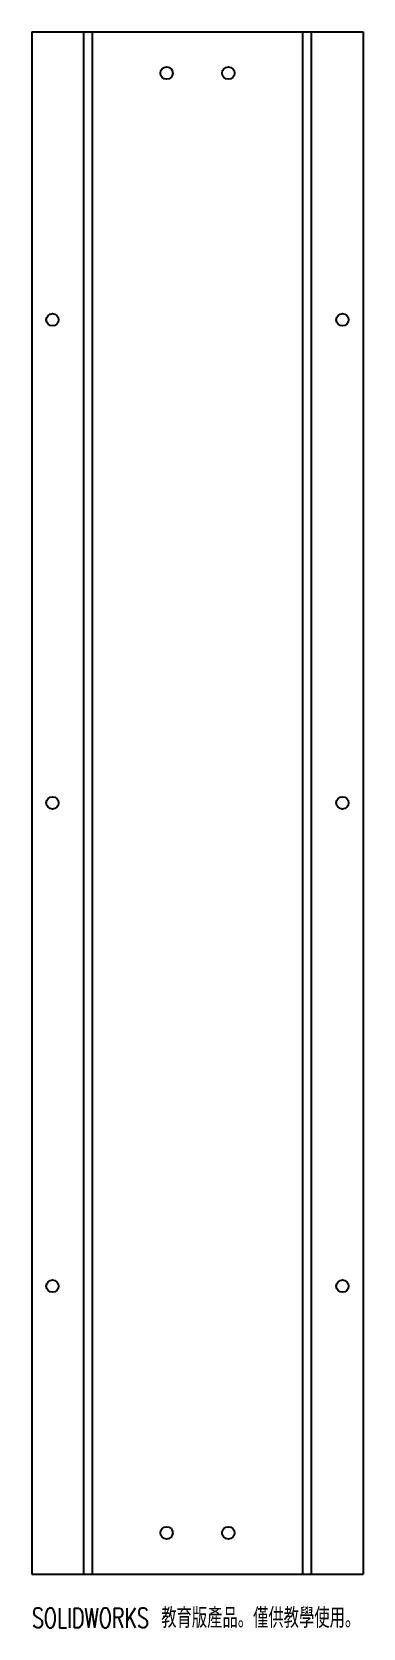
# Model space of a CAD drawing. Header units: millimetres. Extents: x -38 to 42, y -13 to 375.
import ezdxf

# ---------------------------------------------------------------- set-up
doc = ezdxf.new("R2010")
doc.units = ezdxf.units.MM
doc.styles.add('SLDTEXTSTYLE0', font='TXT', dxfattribs={"width": 0.7, "bigfont": 'bigfont'})

msp = doc.modelspace()

# ---------------------------------------------------------------- linework, layer by layer
at = {"color": 7, "linetype": 'Continuous', "lineweight": 25}
for p, q in [((-38.12, 375), (-38.12, 0)), ((-38.12, 375), (42.38, 375)), ((-25.54, 0), (-25.54, 375)), ((-23.44, 375), (-23.44, 0)), ((27.71, 0), (27.71, 375)), ((29.8, 375), (29.8, 0)), ((42.38, 375), (42.38, 0)), ((-38.12, 0), (42.38, 0))]:
    msp.add_line(p, q, dxfattribs=at)
for centre in [(-5.37, 365), (9.63, 365), (-33.12, 305), (37.38, 305), (-33.12, 187.5), (37.38, 187.5), (-33.12, 70), (37.38, 70), (-5.37, 10), (9.63, 10)]:
    msp.add_circle(centre, 1.5, dxfattribs=at)

# ---------------------------------------------------------------- texts
at = {"color": 7, "linetype": 'Continuous', "insert": (-38.12, -8.27), "char_height": 4.8336, "attachment_point": 1, "style": 'SLDTEXTSTYLE0'}
msp.add_mtext('SOLIDWORKS 教育版產品。僅供教學使用。', dxfattribs=at)

doc.saveas('drawing.dxf')
